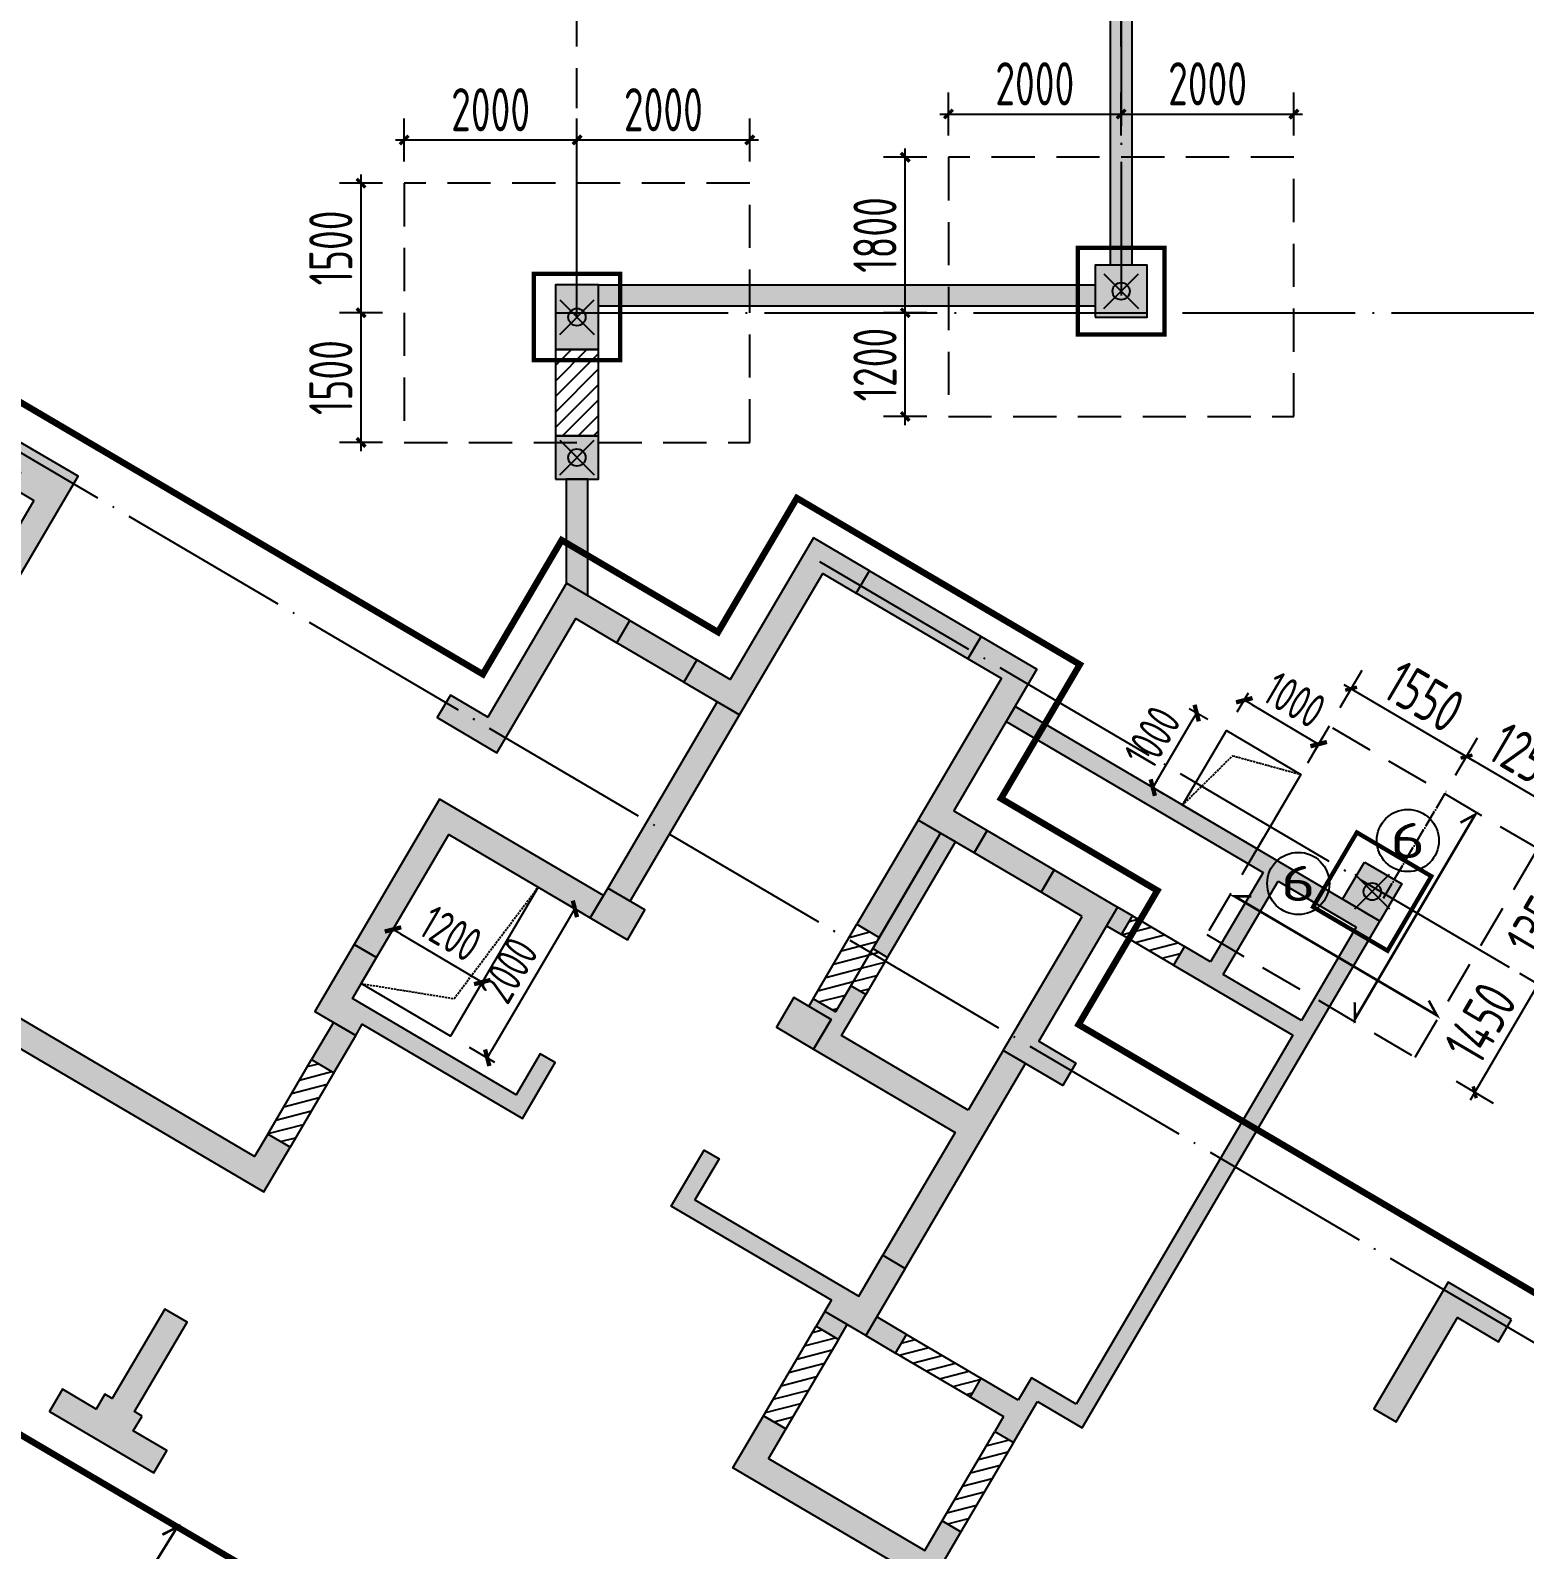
# Model space of a CAD drawing. Extents: x -57409 to 252654, y -8259 to 229119.
# Drawn here: x 169550 to 186848, y 144549 to 162131 of the extents above; entities that cross this region are included whole.
import ezdxf
from ezdxf.enums import TextEntityAlignment as Align

# ---------------------------------------------------------------- set-up
doc = ezdxf.new("R2010")
doc.units = 0
doc.header["$LTSCALE"] = 100
doc.header["$PDMODE"] = 35
doc.header["$PDSIZE"] = 200
for name, pattern in [('DASH', [0.35, 0.25, -0.1]), ('DASHED', [0.75, 0.5, -0.25]), ('DOTE', [2.42, 2, -0.2, 0.02, -0.2])]:
    doc.linetypes.add(name, pattern=pattern)
doc.layers.get('0').update_dxf_attribs({"linetype": 'CONTINUOUS'})
doc.layers.get('Defpoints').update_dxf_attribs({"linetype": 'CONTINUOUS'})
for name, color, linetype in [('B-TEXT', 3, 'CONTINUOUS'), ('codim', 7, 'CONTINUOUS'), ('COLU', 7, 'CONTINUOUS'), ('colu-主楼', 7, 'CONTINUOUS'), ('CT', 2, 'CONTINUOUS'), ('dim-wall', 7, 'CONTINUOUS'), ('dote', 253, 'DOTE'), ('h填实-主楼', 254, 'CONTINUOUS'), ('h填实-柱墙', 254, 'CONTINUOUS'), ('h斜线-墙', 7, 'CONTINUOUS'), ('JSK', 4, 'CONTINUOUS'), ('MK门框', 6, 'CONTINUOUS'), ('WALL', 3, 'CONTINUOUS'), ('wall-主楼', 2, 'CONTINUOUS'), ('Z-AXIS', 3, 'CONTINUOUS'), ('Z-CT', 2, 'CONTINUOUS'), ('Z-TEXT', 2, 'CONTINUOUS'), ('z柱下板带', 140, 'CONTINUOUS'), ('板底钢筋', 24, 'CONTINUOUS')]:
    doc.layers.add(name, color=color, linetype=linetype)
doc.layers.add('重心计算', color=7, linetype='CONTINUOUS', plot=False)
doc.styles.add('_TCH_AXIS', font='tssdeng.shx', dxfattribs={"width": 0.7, "bigfont": 'tssdchn.shx'})
doc.styles.add('COMPLEX', font='tssdeng.shx', dxfattribs={"width": 0.7, "bigfont": 'tssdchn.shx'})
doc.styles.add('Jgcad-DIM', font='tssdeng.shx', dxfattribs={"width": 0.7, "bigfont": 'tssdchn.shx'})
doc.styles.add('TSSD_Dimension', font='tssdeng.shx', dxfattribs={"width": 0.7})
doc.dimstyles.new('TSSD_100_100$0', dxfattribs={"dimtxt": 300, "dimasz": 100, "dimexe": 100, "dimexo": 250, "dimgap": 100, "dimtad": 1, "dimdec": 0, "dimzin": 0, "dimdsep": 46, "dimtxsty": 'TSSD_Dimension', "dimblk": '_tsdbk', "dimblk1": '_tsdbk', "dimblk2": '_tsdbk', "dimsah": 1, "dimcen": 0, "dimdle": 100, "dimclrt": 7, "dimadec": 0, "dimazin": 0, "dimtfac": 1, "dimtdec": 0, "dimtix": 1, "dimtmove": 2, "dimatfit": 3, "dimldrblk": '_tsdbk', "dimfxl": 1, "dimtolj": 1, "dimtzin": 0, "dimarcsym": 0})
pattern_1 = [(14.54537, (9856.54, 8286.87), (-31.89562, 122.92953), [])]

# ---------------------------------------------------------------- blocks, each defined once
blk = doc.blocks.new('_tsdbk')
blk.add_line((-1, 0), (0, 0))
at = {"const_width": 0.5}
blk.add_lwpolyline([(-0.7, -0.7), (0.7, 0.7)], dxfattribs=at)
blk = doc.blocks.new('*D342')
at = {"layer": 'Defpoints', "color": 0}
for p in [(182178, 162374), (175878, 161694), (182178, 161694)]:
    blk.add_point(p, dxfattribs=at)
at = {"layer": 'Z-AXIS', "color": 0, "lineweight": -2}
for p, q in [((175878, 161944), (175878, 162474)), ((182178, 161944), (182178, 162474)), ((175978, 162374), (182078, 162374))]:
    blk.add_line(p, q, dxfattribs=at)
at = {"layer": 'Z-AXIS', "color": 0, "lineweight": -2, "xscale": 100, "yscale": 100, "zscale": 100, "rotation": 180}
blk.add_blockref('_tsdbk', (175878, 162374), dxfattribs=at)
at = {"layer": 'Z-AXIS', "color": 0, "lineweight": -2, "xscale": 100, "yscale": 100, "zscale": 100}
blk.add_blockref('_tsdbk', (182178, 162374), dxfattribs=at)
at = {"layer": 'Z-AXIS', "color": 7, "insert": (179028, 162724), "char_height": 500, "attachment_point": 5, "style": 'TSSD_Dimension'}
blk.add_mtext('\\A1;6300', dxfattribs=at)
blk = doc.blocks.new('_AXISO')
blk.add_circle((0, 0), 0.5)
at = {"layer": 'B-TEXT', "style": 'COMPLEX', "width": 1.450893}
blk.add_attdef('A', text='', height=0.56, dxfattribs=at).set_placement((0.249375, -0.28), (0.749375, -0.28), align=Align.FIT)
blk = doc.blocks.new('_ArchTick')
at = {"color": 0, "linetype": 'ByBlock', "const_width": 0.4}
blk.add_lwpolyline([(-0.5, -0.5), (0.5, 0.5)], dxfattribs=at)
blk = doc.blocks.new('*D2631')
at = {"layer": 'codim', "color": 7, "lineweight": -2}
for p, q in [((186790, 151219), (187221, 150965)), ((186055, 149969), (186486, 149716))]:
    blk.add_line(p, q, dxfattribs=at)
at = {"layer": 'codim', "color": 0, "lineweight": -2}
blk.add_line((186220, 149756), (187057, 151178), dxfattribs=at)
at = {"layer": 'Defpoints', "color": 0}
for p in [(186575, 151346), (187006, 151092), (185840, 150096)]:
    blk.add_point(p, dxfattribs=at)
at = {"layer": 'codim', "color": 0, "lineweight": -2, "xscale": 100, "yscale": 100, "zscale": 100}
for p, rotation in [((187006, 151092), 59.54537172845932), ((186271, 149842), 239.5453717284593)]:
    blk.add_blockref('_ArchTick', p, dxfattribs=dict(at, rotation=rotation))
at = {"layer": 'codim', "color": 1, "insert": (186337, 150645), "char_height": 500, "attachment_point": 5, "rotation": 59.5454, "style": 'Jgcad-DIM'}
blk.add_mtext('\\A1;1450', dxfattribs=at)
blk = doc.blocks.new('*D2632')
at = {"layer": 'codim', "color": 0, "lineweight": -2}
blk.add_line((186955, 151006), (187741, 152342), dxfattribs=at)
at = {"layer": 'codim', "color": 7, "lineweight": -2}
for p, q in [((187475, 152383), (187906, 152129)), ((186790, 151219), (187221, 150965))]:
    blk.add_line(p, q, dxfattribs=at)
at = {"layer": 'Defpoints', "color": 0}
for p in [(187259, 152509), (187690, 152256), (186575, 151346)]:
    blk.add_point(p, dxfattribs=at)
at = {"layer": 'codim', "color": 0, "lineweight": -2, "xscale": 100, "yscale": 100, "zscale": 100}
for p, rotation in [((187690, 152256), 59.54537172845932), ((187006, 151092), 239.5453717284593)]:
    blk.add_blockref('_ArchTick', p, dxfattribs=dict(at, rotation=rotation))
at = {"layer": 'codim', "color": 1, "insert": (187046, 151851), "char_height": 500, "attachment_point": 5, "rotation": 59.5454, "style": 'Jgcad-DIM'}
blk.add_mtext('\\A1;1350', dxfattribs=at)
blk = doc.blocks.new('*D2633')
at = {"layer": 'codim', "color": 7, "lineweight": -2}
for p, q in [((184714, 154296), (184967, 154727)), ((186050, 153510), (186303, 153942))]:
    blk.add_line(p, q, dxfattribs=at)
at = {"layer": 'codim', "color": 0, "lineweight": -2}
blk.add_line((184754, 154562), (186263, 153675), dxfattribs=at)
at = {"layer": 'Defpoints', "color": 0}
for p in [(184587, 154081), (186176, 153726), (185923, 153295)]:
    blk.add_point(p, dxfattribs=at)
at = {"layer": 'codim', "color": 0, "lineweight": -2, "xscale": 100, "yscale": 100, "zscale": 100}
for p, rotation in [((184840, 154512), 149.5453717339356), ((186176, 153726), 329.5453717339356)]:
    blk.add_blockref('_ArchTick', p, dxfattribs=dict(at, rotation=rotation))
at = {"layer": 'codim', "color": 1, "insert": (185686, 154421), "char_height": 500, "attachment_point": 5, "rotation": 329.5454, "style": 'Jgcad-DIM'}
blk.add_mtext('\\A1;1550', dxfattribs=at)
blk = doc.blocks.new('*D2634')
at = {"layer": 'codim', "color": 7, "lineweight": -2}
for p, q in [((186050, 153510), (186303, 153942)), ((187127, 152877), (187381, 153308))]:
    blk.add_line(p, q, dxfattribs=at)
at = {"layer": 'codim', "color": 0, "lineweight": -2}
blk.add_line((186090, 153777), (187340, 153042), dxfattribs=at)
at = {"layer": 'Defpoints', "color": 0}
for p in [(185923, 153295), (187254, 153092), (187001, 152661)]:
    blk.add_point(p, dxfattribs=at)
at = {"layer": 'codim', "color": 0, "lineweight": -2, "xscale": 100, "yscale": 100, "zscale": 100}
for p, rotation in [((186176, 153726), 149.5453717339356), ((187254, 153092), 329.5453717339356)]:
    blk.add_blockref('_ArchTick', p, dxfattribs=dict(at, rotation=rotation))
at = {"layer": 'codim', "color": 1, "insert": (186893, 153711), "char_height": 500, "attachment_point": 5, "rotation": 329.5454, "style": 'Jgcad-DIM'}
blk.add_mtext('\\A1;1250', dxfattribs=at)
blk = doc.blocks.new('*D2224')
at = {"layer": 'codim', "color": 0, "lineweight": -2}
blk.add_line((179678, 157563), (179678, 158963), dxfattribs=at)
at = {"layer": 'codim', "color": 7, "lineweight": -2}
for p, q in [((179928, 158863), (179428, 158863)), ((179928, 157663), (179428, 157663))]:
    blk.add_line(p, q, dxfattribs=at)
at = {"layer": 'Defpoints', "color": 0}
for p in [(179678, 158863), (180178, 158863), (180178, 157663)]:
    blk.add_point(p, dxfattribs=at)
at = {"layer": 'codim', "color": 0, "lineweight": -2, "xscale": 100, "yscale": 100, "zscale": 100}
for p, rotation in [((179678, 158863), 90), ((179678, 157663), 270)]:
    blk.add_blockref('_ArchTick', p, dxfattribs=dict(at, rotation=rotation))
at = {"layer": 'codim', "color": 1, "insert": (179328, 158263), "char_height": 500, "attachment_point": 5, "rotation": 90, "style": 'Jgcad-DIM'}
blk.add_mtext('\\A1;1200', dxfattribs=at)
blk = doc.blocks.new('*D2225')
at = {"layer": 'codim', "color": 0, "lineweight": -2}
blk.add_line((179678, 158763), (179678, 160763), dxfattribs=at)
at = {"layer": 'codim', "color": 7, "lineweight": -2}
for p, q in [((179928, 160663), (179428, 160663)), ((179928, 158863), (179428, 158863))]:
    blk.add_line(p, q, dxfattribs=at)
at = {"layer": 'Defpoints', "color": 0}
for p in [(179678, 160663), (180178, 160663), (180178, 158863)]:
    blk.add_point(p, dxfattribs=at)
at = {"layer": 'codim', "color": 0, "lineweight": -2, "xscale": 100, "yscale": 100, "zscale": 100}
for p, rotation in [((179678, 160663), 90), ((179678, 158863), 270)]:
    blk.add_blockref('_ArchTick', p, dxfattribs=dict(at, rotation=rotation))
at = {"layer": 'codim', "color": 1, "insert": (179328, 159763), "char_height": 500, "attachment_point": 5, "rotation": 90, "style": 'Jgcad-DIM'}
blk.add_mtext('\\A1;1800', dxfattribs=at)
blk = doc.blocks.new('*D2226')
at = {"layer": 'codim', "color": 7, "lineweight": -2}
for p, q in [((180178, 160913), (180178, 161413)), ((182178, 160913), (182178, 161413))]:
    blk.add_line(p, q, dxfattribs=at)
at = {"layer": 'codim', "color": 0, "lineweight": -2}
blk.add_line((180078, 161163), (182278, 161163), dxfattribs=at)
at = {"layer": 'Defpoints', "color": 0}
for p in [(182178, 161163), (180178, 160663), (182178, 160663)]:
    blk.add_point(p, dxfattribs=at)
at = {"layer": 'codim', "color": 0, "lineweight": -2, "xscale": 100, "yscale": 100, "zscale": 100, "rotation": 180}
blk.add_blockref('_ArchTick', (180178, 161163), dxfattribs=at)
at = {"layer": 'codim', "color": 0, "lineweight": -2, "xscale": 100, "yscale": 100, "zscale": 100}
blk.add_blockref('_ArchTick', (182178, 161163), dxfattribs=at)
at = {"layer": 'codim', "color": 1, "insert": (181178, 161513), "char_height": 500, "attachment_point": 5, "style": 'Jgcad-DIM'}
blk.add_mtext('\\A1;2000', dxfattribs=at)
blk = doc.blocks.new('*D2227')
at = {"layer": 'codim', "color": 7, "lineweight": -2}
for p, q in [((182178, 160913), (182178, 161413)), ((184178, 160913), (184178, 161413))]:
    blk.add_line(p, q, dxfattribs=at)
at = {"layer": 'codim', "color": 0, "lineweight": -2}
blk.add_line((182078, 161163), (184278, 161163), dxfattribs=at)
at = {"layer": 'Defpoints', "color": 0}
for p in [(184178, 161163), (182178, 160663), (184178, 160663)]:
    blk.add_point(p, dxfattribs=at)
at = {"layer": 'codim', "color": 0, "lineweight": -2, "xscale": 100, "yscale": 100, "zscale": 100, "rotation": 180}
blk.add_blockref('_ArchTick', (182178, 161163), dxfattribs=at)
at = {"layer": 'codim', "color": 0, "lineweight": -2, "xscale": 100, "yscale": 100, "zscale": 100}
blk.add_blockref('_ArchTick', (184178, 161163), dxfattribs=at)
at = {"layer": 'codim', "color": 1, "insert": (183178, 161513), "char_height": 500, "attachment_point": 5, "style": 'Jgcad-DIM'}
blk.add_mtext('\\A1;2000', dxfattribs=at)
blk = doc.blocks.new('*D2270')
at = {"layer": 'codim', "color": 0, "lineweight": -2}
blk.add_line((173378, 157263), (173378, 158963), dxfattribs=at)
at = {"layer": 'codim', "color": 7, "lineweight": -2}
for p, q in [((173628, 158863), (173128, 158863)), ((173628, 157363), (173128, 157363))]:
    blk.add_line(p, q, dxfattribs=at)
at = {"layer": 'Defpoints', "color": 0}
for p in [(173378, 158863), (173878, 158863), (173878, 157363)]:
    blk.add_point(p, dxfattribs=at)
at = {"layer": 'codim', "color": 0, "lineweight": -2, "xscale": 100, "yscale": 100, "zscale": 100}
for p, rotation in [((173378, 158863), 90), ((173378, 157363), 270)]:
    blk.add_blockref('_ArchTick', p, dxfattribs=dict(at, rotation=rotation))
at = {"layer": 'codim', "color": 1, "insert": (173028, 158113), "char_height": 500, "attachment_point": 5, "rotation": 90, "style": 'Jgcad-DIM'}
blk.add_mtext('\\A1;1500', dxfattribs=at)
blk = doc.blocks.new('*D2271')
at = {"layer": 'codim', "color": 7, "lineweight": -2}
for p, q in [((173628, 160363), (173128, 160363)), ((173628, 158863), (173128, 158863))]:
    blk.add_line(p, q, dxfattribs=at)
at = {"layer": 'codim', "color": 0, "lineweight": -2}
blk.add_line((173378, 158763), (173378, 160463), dxfattribs=at)
at = {"layer": 'Defpoints', "color": 0}
for p in [(173378, 160363), (173878, 160363), (173878, 158863)]:
    blk.add_point(p, dxfattribs=at)
at = {"layer": 'codim', "color": 0, "lineweight": -2, "xscale": 100, "yscale": 100, "zscale": 100}
for p, rotation in [((173378, 160363), 90), ((173378, 158863), 270)]:
    blk.add_blockref('_ArchTick', p, dxfattribs=dict(at, rotation=rotation))
at = {"layer": 'codim', "color": 1, "insert": (173028, 159613), "char_height": 500, "attachment_point": 5, "rotation": 90, "style": 'Jgcad-DIM'}
blk.add_mtext('\\A1;1500', dxfattribs=at)
blk = doc.blocks.new('*D2272')
at = {"layer": 'codim', "color": 7, "lineweight": -2}
for p, q in [((173878, 160613), (173878, 161113)), ((175878, 160613), (175878, 161113))]:
    blk.add_line(p, q, dxfattribs=at)
at = {"layer": 'codim', "color": 0, "lineweight": -2}
blk.add_line((173778, 160863), (175978, 160863), dxfattribs=at)
at = {"layer": 'Defpoints', "color": 0}
for p in [(175878, 160863), (173878, 160363), (175878, 160363)]:
    blk.add_point(p, dxfattribs=at)
at = {"layer": 'codim', "color": 0, "lineweight": -2, "xscale": 100, "yscale": 100, "zscale": 100, "rotation": 180}
blk.add_blockref('_ArchTick', (173878, 160863), dxfattribs=at)
at = {"layer": 'codim', "color": 0, "lineweight": -2, "xscale": 100, "yscale": 100, "zscale": 100}
blk.add_blockref('_ArchTick', (175878, 160863), dxfattribs=at)
at = {"layer": 'codim', "color": 1, "insert": (174878, 161213), "char_height": 500, "attachment_point": 5, "style": 'Jgcad-DIM'}
blk.add_mtext('\\A1;2000', dxfattribs=at)
blk = doc.blocks.new('*D2273')
at = {"layer": 'codim', "color": 7, "lineweight": -2}
for p, q in [((175878, 160613), (175878, 161113)), ((177878, 160613), (177878, 161113))]:
    blk.add_line(p, q, dxfattribs=at)
at = {"layer": 'codim', "color": 0, "lineweight": -2}
blk.add_line((175778, 160863), (177978, 160863), dxfattribs=at)
at = {"layer": 'Defpoints', "color": 0}
for p in [(177878, 160863), (175878, 160363), (177878, 160363)]:
    blk.add_point(p, dxfattribs=at)
at = {"layer": 'codim', "color": 0, "lineweight": -2, "xscale": 100, "yscale": 100, "zscale": 100, "rotation": 180}
blk.add_blockref('_ArchTick', (175878, 160863), dxfattribs=at)
at = {"layer": 'codim', "color": 0, "lineweight": -2, "xscale": 100, "yscale": 100, "zscale": 100}
blk.add_blockref('_ArchTick', (177878, 160863), dxfattribs=at)
at = {"layer": 'codim', "color": 1, "insert": (176878, 161213), "char_height": 500, "attachment_point": 5, "style": 'Jgcad-DIM'}
blk.add_mtext('\\A1;2000', dxfattribs=at)
blk = doc.blocks.new('*D2778')
at = {"layer": 'Defpoints', "color": 0}
for p in [(183052, 154230), (183395, 154027), (182888, 153165)]:
    blk.add_point(p, dxfattribs=at)
at = {"layer": 'dim-wall', "color": 0, "lineweight": -2}
for p, q in [((183180, 154154), (182966, 154280)), ((182595, 153454), (183001, 154143)), ((182673, 153292), (182458, 153419))]:
    blk.add_line(p, q, dxfattribs=at)
at = {"layer": 'dim-wall', "color": 0, "lineweight": -2, "xscale": 100, "yscale": 100, "zscale": 100}
for p, rotation in [((183052, 154230), 59.49999999999965), ((182544, 153368), 239.4999999999996)]:
    blk.add_blockref('_tsdbk', p, dxfattribs=dict(at, rotation=rotation))
at = {"layer": 'dim-wall', "color": 7, "insert": (182539, 153951), "char_height": 400, "attachment_point": 5, "rotation": 59.5, "style": 'TSSD_Dimension'}
blk.add_mtext('\\A1;1000', dxfattribs=at)
blk = doc.blocks.new('*D2779')
at = {"layer": 'Defpoints', "color": 0}
for p in [(183395, 154027), (184464, 153871), (184257, 153520)]:
    blk.add_point(p, dxfattribs=at)
at = {"layer": 'dim-wall', "color": 0, "lineweight": -2}
for p, q in [((183522, 154243), (183653, 154465)), ((183689, 154328), (184378, 153922)), ((184384, 153736), (184515, 153958))]:
    blk.add_line(p, q, dxfattribs=at)
at = {"layer": 'dim-wall', "color": 0, "lineweight": -2, "xscale": 100, "yscale": 100, "zscale": 100}
for p, rotation in [((183603, 154379), 149.5000000000005), ((184464, 153871), 329.5000000000005)]:
    blk.add_blockref('_tsdbk', p, dxfattribs=dict(at, rotation=rotation))
at = {"layer": 'dim-wall', "color": 7, "insert": (184186, 154384), "char_height": 400, "attachment_point": 5, "rotation": 329.5, "style": 'TSSD_Dimension'}
blk.add_mtext('\\A1;1000', dxfattribs=at)
blk = doc.blocks.new('*D2784')
at = {"layer": 'Defpoints', "color": 0}
for p in [(173893, 151973), (174877, 151278), (174782, 151117)]:
    blk.add_point(p, dxfattribs=at)
at = {"layer": 'dim-wall', "color": 0, "lineweight": -2}
for p, q in [((173766, 151757), (173697, 151640)), ((173834, 151676), (174696, 151168)), ((174750, 151063), (174731, 151031))]:
    blk.add_line(p, q, dxfattribs=at)
at = {"layer": 'dim-wall', "color": 0, "lineweight": -2, "xscale": 100, "yscale": 100, "zscale": 100}
for p, rotation in [((173748, 151726), 149.5000000000005), ((174782, 151117), 329.5000000000005)]:
    blk.add_blockref('_tsdbk', p, dxfattribs=dict(at, rotation=rotation))
at = {"layer": 'dim-wall', "color": 7, "insert": (174417, 151680), "char_height": 400, "attachment_point": 5, "rotation": 329.5, "style": 'TSSD_Dimension'}
blk.add_mtext('\\A1;1200', dxfattribs=at)
blk = doc.blocks.new('*D2785')
at = {"layer": 'Defpoints', "color": 0}
for p in [(175428, 152216), (174414, 150492), (174839, 150241)]:
    blk.add_point(p, dxfattribs=at)
at = {"layer": 'dim-wall', "color": 0, "lineweight": -2}
for p, q in [((175643, 152089), (175940, 151914)), ((175803, 151878), (174890, 150327)), ((174630, 150365), (174925, 150190))]:
    blk.add_line(p, q, dxfattribs=at)
at = {"layer": 'dim-wall', "color": 0, "lineweight": -2, "xscale": 100, "yscale": 100, "zscale": 100}
for p, rotation in [((175854, 151964), 59.50000000000002), ((174839, 150241), 239.5000000000001)]:
    blk.add_blockref('_tsdbk', p, dxfattribs=dict(at, rotation=rotation))
at = {"layer": 'dim-wall', "color": 7, "insert": (175088, 151255), "char_height": 400, "attachment_point": 5, "rotation": 59.5, "style": 'TSSD_Dimension'}
blk.add_mtext('\\A1;2000', dxfattribs=at)

msp = doc.modelspace()

# ---------------------------------------------------------------- hatches: boundary and pattern name
at = {"layer": 'h填实-主楼'}
for points in [[(169591.2, 156691.4), (168983, 155657), (169241.6, 155505), (170103.2, 156970.4), (169370.5, 157401.2), (169218.5, 157142.6), (169434, 157015.9), (169332.6, 156843.5)], [(178616.2, 156257.1), (177653.2, 154619.3), (177265.3, 154847.4), (177113.2, 154588.7), (177759.8, 154208.6), (178722.8, 155846.5), (179110.7, 155618.4), (179262.8, 155877)], [(176489.5, 155303.5), (175756.7, 155734.4), (174844.4, 154182.7), (174413.4, 154436.1), (174261.3, 154177.5), (174951, 153772), (175863.3, 155323.7), (176337.4, 155044.9)], [(181202.3, 154736.6), (180239.3, 153098.7), (180627.2, 152870.6), (180475.2, 152612), (179828.6, 152992.1), (180791.7, 154630), (180403.8, 154858.1), (180555.8, 155116.7)], [(181725.1, 151877.1), (181251, 152155.8), (181403, 152414.4), (182135.8, 151983.6), (181223.4, 150432), (181654.4, 150178.5), (181502.4, 149919.9), (180812.8, 150325.4)], [(176462.3, 151607.3), (176665, 151952.2), (176234, 152205.6), (176031.3, 151860.8)], [(173298.5, 151553.5), (172842.3, 150777.7), (173316.4, 150498.9), (173392.5, 150628.2), (175245.8, 149538.5), (175626, 150185), (175453.6, 150286.4), (175174.8, 149812.2), (173278.3, 150927.3), (173557.1, 151401.4)], [(178617.4, 150340.2), (178820.1, 150685), (178389.1, 150938.4), (178186.3, 150593.6)], [(179677.5, 147802.8), (179221.4, 147026.9), (178747.2, 147305.7), (178823.3, 147435), (176969.9, 148524.8), (177350, 149171.3), (177522.4, 149069.9), (177243.7, 148595.8), (179140.1, 147480.7), (179418.9, 147954.8)], [(186697.3, 147213.4), (185964.6, 147644.3), (185102.9, 146178.8), (185361.6, 146026.7), (186071.2, 147233.6), (186545.3, 146954.8)], [(170843, 146095), (170756.8, 146145.6), (171365, 147180.1), (171106.4, 147332.1), (170498.2, 146297.7), (170412, 146348.4), (170310.6, 146176), (169922.7, 146404.1), (169770.7, 146145.5), (170977.5, 145435.9), (171129.6, 145694.5), (170741.6, 145922.6)]]:
    msp.add_hatch(color=256, dxfattribs=at).paths.add_polyline_path(points)
at = {"layer": 'h填实-柱墙'}
for points in [[(182052.6, 159412.7), (182052.6, 164162.7), (182302.6, 164162.7), (182302.6, 159412.7)], [(181877.6, 158812.7), (182477.6, 158812.7), (182477.6, 159412.7), (181877.6, 159412.7)], [(175627.6, 158437.7), (176127.6, 158437.7), (176127.6, 159187.7), (175627.6, 159187.7)], [(176127.6, 159187.7), (181877.6, 159187.7), (181877.6, 158937.7), (176127.6, 158937.7)], [(175627.6, 156937.7), (176127.6, 156937.7), (176127.6, 157437.7), (175627.6, 157437.7)], [(175752.6, 155727.4), (175756.7, 155734.4), (176002.6, 155589.8), (176002.6, 156937.7), (175752.6, 156937.7)], [(179262.8, 155877), (180555.8, 155116.7), (180403.8, 154858.1), (179110.7, 155618.4)], [(176489.5, 155303.5), (177265.3, 154847.4), (177113.2, 154588.7), (176337.4, 155044.9)], [(176234, 152205.6), (176492.6, 152053.5), (177759.8, 154208.6), (177501.2, 154360.7)], [(176183.3, 152119.4), (174286.9, 153234.5), (173298.5, 151553.5), (173557.1, 151401.4), (174393.4, 152823.8), (176031.3, 151860.8)], [(179377.6, 151633.2), (180087.2, 152840.1), (179828.6, 152992.1), (179119, 151785.3)], [(180087.2, 152840.1), (179301.6, 151503.9), (179474, 151402.6), (180259.7, 152738.7)], [(180627.2, 152870.6), (181403, 152414.4), (181251, 152155.8), (180475.2, 152612)], [(184995.3, 152506.4), (185426.3, 152253), (185172.9, 151821.9), (184741.8, 152075.4)], [(182181.5, 151666.7), (182308.2, 151882.2), (182135.8, 151983.6), (182009.1, 151768.1)], [(168299.3, 151534.8), (168071.2, 151146.9), (172252, 148688.6), (172556.2, 149205.9), (172297.5, 149357.9), (172145.5, 149099.3), (168481.9, 151253.4), (168557.9, 151382.7)], [(180407.3, 149635.8), (178941.8, 150497.4), (179220.6, 150971.6), (179048.2, 151072.9), (178870.8, 150771.2), (178612.2, 150923.3), (178561.5, 150837.1), (178820.1, 150685), (178617.4, 150340.2), (180255.2, 149377.2), (179418.9, 147954.8), (179677.5, 147802.8), (181071.4, 150173.4), (180812.8, 150325.4)], [(172804.4, 150219.9), (173063, 150067.9), (173316.4, 150498.9), (173057.8, 150651)], [(178747.2, 147305.7), (178645.9, 147133.3), (178904.5, 146981.2), (179005.8, 147153.7)], [(179566.2, 146824.2), (179692.9, 147039.7), (179348.1, 147242.4), (179221.4, 147026.9)], [(178037.6, 146098.9), (178296.2, 145946.8), (178093.5, 145602), (179903.8, 144537.6), (180106.5, 144882.4), (180322, 144755.7), (180119.3, 144410.9), (181757.1, 143447.9), (181833.2, 143577.2), (182091.8, 143425.1), (180267.1, 140321.8), (180008.5, 140473.9), (181605.1, 143189.3), (177682.8, 145495.4)]]:
    msp.add_hatch(color=256, dxfattribs=at).paths.add_polyline_path(points)
h = msp.add_hatch(color=256, dxfattribs=at)
h.paths.add_polyline_path([(180948.9, 154305.5), (180847.5, 154133.1), (183821.5, 152384.5), (183213.3, 151350), (182911.6, 151527.4), (182784.9, 151311.9), (184164.1, 150501), (181655.2, 146233.9), (181138, 146538), (180985.9, 146279.4), (180554.9, 146532.8), (180428.2, 146317.3), (180816.1, 146089.3), (180714.7, 145916.9), (180930.2, 145790.1), (181209, 146264.3), (181726.2, 145960.1), (185172.8, 151821.9)])
h.paths.add_polyline_path([(183993.9, 152283.1), (184899.1, 151750.9), (184265.5, 150673.4), (183360.4, 151205.6)], flags=16)
at = {"layer": 'h斜线-墙'}
h = msp.add_hatch(dxfattribs=at)
h.set_pattern_fill('ANSI31', color=256, scale=40, style=0)
h.set_pattern_definition([(45, (9856.54, 8286.87), (-89.80256, 89.80256), [])])
h.paths.add_polyline_path([(175627.6, 157437.7), (176127.6, 157437.7), (176127.6, 158437.7), (175627.6, 158437.7)])
h = msp.add_hatch(dxfattribs=at)
h.set_pattern_fill('ANSI31', color=256, scale=40, angle=-30.45463, style=0)
h.set_pattern_definition(pattern_1)
h.paths.add_polyline_path([(179119, 151785.3), (179377.6, 151633.2), (178870.8, 150771.2), (178612.2, 150923.3)])
h = msp.add_hatch(dxfattribs=at)
h.set_pattern_fill('ANSI31', color=256, scale=40, angle=-30.45463, style=0)
h.set_pattern_definition(pattern_1)
h.paths.add_polyline_path([(182308.2, 151882.2), (182911.6, 151527.4), (182784.9, 151311.9), (182181.5, 151666.7)])
h = msp.add_hatch(dxfattribs=at)
h.set_pattern_fill('ANSI31', color=256, scale=40, angle=-30.45463, style=0)
h.set_pattern_definition(pattern_1)
h.paths.add_polyline_path([(179301.6, 151503.9), (179474, 151402.6), (179220.6, 150971.6), (179048.2, 151072.9)])
h = msp.add_hatch(dxfattribs=at)
h.set_pattern_fill('ANSI31', color=256, scale=40, angle=-30.45463, style=0)
h.set_pattern_definition(pattern_1)
h.paths.add_polyline_path([(172804.4, 150219.9), (173063, 150067.9), (172556.2, 149205.9), (172297.5, 149357.9)])
h = msp.add_hatch(dxfattribs=at)
h.set_pattern_fill('ANSI31', color=256, scale=40, angle=-30.45463, style=0)
h.set_pattern_definition(pattern_1)
h.paths.add_polyline_path([(178645.9, 147133.3), (178904.5, 146981.2), (178296.2, 145946.8), (178037.6, 146098.9)])
h = msp.add_hatch(dxfattribs=at)
h.set_pattern_fill('ANSI31', color=256, scale=40, angle=-30.45463, style=0)
h.set_pattern_definition(pattern_1)
h.paths.add_polyline_path([(179692.9, 147039.7), (180554.9, 146532.8), (180428.2, 146317.3), (179566.2, 146824.2)])
h = msp.add_hatch(dxfattribs=at)
h.set_pattern_fill('ANSI31', color=256, scale=40, angle=-30.45463, style=0)
h.set_pattern_definition(pattern_1)
h.paths.add_polyline_path([(180714.7, 145916.9), (180930.2, 145790.1), (180322, 144755.7), (180106.5, 144882.4)])

# ---------------------------------------------------------------- linework, layer by layer
at = {"layer": 'COLU'}
for points in [[(181877.6, 158812.7), (182477.6, 158812.7), (182477.6, 159412.7), (181877.6, 159412.7)], [(175627.6, 158437.7), (176127.6, 158437.7), (176127.6, 159187.7), (175627.6, 159187.7)], [(175627.6, 156937.7), (176127.6, 156937.7), (176127.6, 157437.7), (175627.6, 157437.7)], [(184995.3, 152506.4), (185426.3, 152253), (185172.9, 151821.9), (184741.8, 152075.4)]]:
    msp.add_lwpolyline(points, close=True, dxfattribs=at)
at = {"layer": 'colu-主楼'}
for points in [[(176462.3, 151607.3), (176665, 151952.2), (176234, 152205.6), (176031.3, 151860.8)], [(178617.4, 150340.2), (178820.1, 150685), (178389.1, 150938.4), (178186.3, 150593.6)]]:
    msp.add_lwpolyline(points, close=True, dxfattribs=at)
at = {"layer": 'CT', "const_width": 75}
for points in [[(145479.5, 171912.7), (153582.6, 167148.2), (154494.9, 168699.9), (156305.2, 167635.5), (157217.5, 169187.1), (160493.2, 167261.1), (159580.9, 165709.4), (161391.2, 164645), (160478.8, 163093.4), (174788.5, 154679.6), (175700.9, 156231.2), (177511.1, 155166.8), (178423.5, 156718.5), (181699.2, 154792.4), (180786.9, 153240.8), (182597.1, 152176.4), (181684.8, 150624.7), (189270.7, 146164.4), (183137.7, 135733.8)], [(179308.9, 140073.2), (166723.2, 147473.3), (165810.9, 145921.6), (157190.6, 150990.2), (158102.9, 152541.8), (145517.3, 159941.9)]]:
    msp.add_lwpolyline(points, dxfattribs=at)
at = {"layer": 'CT', "const_width": 50}
for points in [[(181677.6, 158612.7), (182677.6, 158612.7), (182677.6, 159612.7), (181677.6, 159612.7)], [(175377.6, 158312.7), (176377.6, 158312.7), (176377.6, 159312.7), (175377.6, 159312.7)], [(184399.6, 151986.6), (185261.6, 151479.7), (185768.5, 152341.8), (184906.5, 152848.6)]]:
    msp.add_lwpolyline(points, close=True, dxfattribs=at)
at = {"layer": 'dote', "ltscale": 10}
for p, q in [((182177.6, 218687.9), (182177.6, 159062.7)), ((145657.1, 171228.2), (197960.8, 140474.7)), ((175877.6, 158812.7), (175877.6, 161694.2)), ((175627.7, 158862.7), (219938.2, 158862.7)), ((178687.3, 155983.3), (195463.6, 146119.2))]:
    msp.add_line(p, q, dxfattribs=at)
at = {"layer": 'dote'}
msp.add_line((185213.4, 152088.1), (185939.4, 153323), dxfattribs=at)
at = {"layer": 'JSK'}
for points in [[(183750.5, 152658.2), (182888.5, 153165.1), (183395.3, 154027.1), (184257.4, 153520.3)], [(173379.7, 151099.7), (174393.4, 152823.8), (175427.9, 152215.6), (174414.1, 150491.5)]]:
    msp.add_lwpolyline(points, close=True, dxfattribs=at)
at = {"layer": 'JSK', "linetype": 'DASH'}
for points in [[(182888.5, 153165.1), (183468.7, 153736.9), (184257.4, 153520.3)], [(173379.7, 151099.7), (174455.6, 150925.9), (175427.9, 152215.6)]]:
    msp.add_lwpolyline(points, dxfattribs=at)
at = {"layer": 'MK门框'}
for points in [[(175627.6, 157437.7), (176127.6, 157437.7), (176127.6, 158437.7), (175627.6, 158437.7)], [(179119, 151785.3), (179377.6, 151633.2), (178870.8, 150771.2), (178612.2, 150923.3)], [(182308.2, 151882.2), (182911.6, 151527.4), (182784.9, 151311.9), (182181.5, 151666.7)], [(179301.6, 151503.9), (179474, 151402.6), (179220.6, 150971.6), (179048.2, 151072.9)], [(172804.4, 150219.9), (173063, 150067.9), (172556.2, 149205.9), (172297.5, 149357.9)], [(178645.9, 147133.3), (178904.5, 146981.2), (178296.2, 145946.8), (178037.6, 146098.9)], [(179692.9, 147039.7), (180554.9, 146532.8), (180428.2, 146317.3), (179566.2, 146824.2)], [(180714.7, 145916.9), (180930.2, 145790.1), (180322, 144755.7), (180106.5, 144882.4)]]:
    msp.add_lwpolyline(points, close=True, dxfattribs=at)
at = {"layer": 'WALL'}
for p, q in [((180948.9, 154305.5), (180847.5, 154133.1)), ((185172.8, 151821.9), (180948.9, 154305.5)), ((180847.5, 154133.1), (183821.5, 152384.5)), ((183821.5, 152384.5), (183213.3, 151350)), ((183360.4, 151205.6), (183993.9, 152283.1)), ((183993.9, 152283.1), (184899.1, 151750.9)), ((185172.9, 151821.9), (185000.4, 151923.3)), ((181726.2, 145960.1), (185172.8, 151821.9)), ((184899.1, 151750.9), (184265.5, 150673.4)), ((182911.6, 151527.4), (182784.9, 151311.9)), ((183213.3, 151350), (182911.6, 151527.4)), ((182784.9, 151311.9), (184164.1, 150501)), ((184265.5, 150673.4), (183360.4, 151205.6)), ((184164.1, 150501), (181655.2, 146233.9)), ((172252, 148688.6), (172170.8, 148736.4)), ((180554.9, 146532.8), (180428.2, 146317.3)), ((180985.9, 146279.4), (180554.9, 146532.8)), ((181138, 146538), (180985.9, 146279.4)), ((181655.2, 146233.9), (181138, 146538)), ((180428.2, 146317.3), (180816.1, 146089.3)), ((180930.2, 145790.1), (181209, 146264.3)), ((181209, 146264.3), (181726.2, 145960.1)), ((180816.1, 146089.3), (180714.7, 145916.9)), ((180714.7, 145916.9), (180930.2, 145790.1))]:
    msp.add_line(p, q, dxfattribs=at)
for points in [[(182052.6, 159412.7), (182052.6, 164162.7), (182302.6, 164162.7), (182302.6, 159412.7)], [(176127.6, 159187.7), (181877.6, 159187.7), (181877.6, 158937.7), (176127.6, 158937.7)], [(179262.8, 155877), (180555.8, 155116.7), (180403.8, 154858.1), (179110.7, 155618.4)], [(176489.5, 155303.5), (177265.3, 154847.4), (177113.2, 154588.7), (176337.4, 155044.9)], [(176234, 152205.6), (176492.6, 152053.5), (177759.8, 154208.6), (177501.2, 154360.7)], [(176183.3, 152119.4), (174286.9, 153234.5), (173298.5, 151553.5), (173557.1, 151401.4), (174393.4, 152823.8), (176031.3, 151860.8)], [(179377.6, 151633.2), (180087.2, 152840.1), (179828.6, 152992.1), (179119, 151785.3)], [(180627.2, 152870.6), (181403, 152414.4), (181251, 152155.8), (180475.2, 152612)], [(182181.5, 151666.7), (182308.2, 151882.2), (182135.8, 151983.6), (182009.1, 151768.1)], [(168299.3, 151534.8), (168071.2, 151146.9), (172252, 148688.6), (172556.2, 149205.9), (172297.5, 149357.9), (172145.5, 149099.3), (168481.9, 151253.4), (168557.9, 151382.7)], [(180407.3, 149635.8), (178941.8, 150497.4), (179220.6, 150971.6), (179048.2, 151072.9), (178870.8, 150771.2), (178612.2, 150923.3), (178561.5, 150837.1), (178820.1, 150685), (178617.4, 150340.2), (180255.2, 149377.2), (179418.9, 147954.8), (179677.5, 147802.8), (181071.4, 150173.4), (180812.8, 150325.4)], [(172804.4, 150219.9), (173063, 150067.9), (173316.4, 150498.9), (173057.8, 150651)]]:
    msp.add_lwpolyline(points, close=True, dxfattribs=at)
for points in [[(175752.6, 155727.4), (175756.7, 155734.4), (176002.6, 155589.8), (176002.6, 156937.7), (175752.6, 156937.7), (175752.6, 155727.4)], [(180087.2, 152840.1), (179301.6, 151503.9), (179474, 151402.6), (180259.7, 152738.7), (180087.2, 152840.1)], [(178747.2, 147305.7), (178645.9, 147133.3), (178904.5, 146981.2), (179005.8, 147153.7), (178747.2, 147305.7)], [(179566.2, 146824.2), (179692.9, 147039.7), (179348.1, 147242.4), (179221.4, 147026.9), (179566.2, 146824.2)], [(178037.6, 146098.9), (178296.2, 145946.8), (178093.5, 145602), (179903.8, 144537.6), (180106.5, 144882.4), (180322, 144755.7), (180119.3, 144410.9), (181757.1, 143447.9), (181833.2, 143577.2), (182091.8, 143425.1), (180267.1, 140321.8), (180008.5, 140473.9), (181605.1, 143189.3), (177682.8, 145495.4), (178037.6, 146098.9)]]:
    msp.add_lwpolyline(points, dxfattribs=at)
at = {"layer": 'wall-主楼'}
for points in [[(169591.2, 156691.4), (168983, 155657), (169241.6, 155505), (170103.2, 156970.4), (169370.5, 157401.2), (169218.5, 157142.6), (169434, 157015.9), (169332.6, 156843.5)], [(178616.2, 156257.1), (177653.2, 154619.3), (177265.3, 154847.4), (177113.2, 154588.7), (177759.8, 154208.6), (178722.8, 155846.5), (179110.7, 155618.4), (179262.8, 155877)], [(176489.5, 155303.5), (175756.7, 155734.4), (174844.4, 154182.7), (174413.4, 154436.1), (174261.3, 154177.5), (174951, 153772), (175863.3, 155323.7), (176337.4, 155044.9)], [(181202.3, 154736.6), (180239.3, 153098.7), (180627.2, 152870.6), (180475.2, 152612), (179828.6, 152992.1), (180791.7, 154630), (180403.8, 154858.1), (180555.8, 155116.7)], [(181725.1, 151877.1), (181251, 152155.8), (181403, 152414.4), (182135.8, 151983.6), (181223.4, 150432), (181654.4, 150178.5), (181502.4, 149919.9), (180812.8, 150325.4)], [(173298.5, 151553.5), (172842.3, 150777.7), (173316.4, 150498.9), (173392.5, 150628.2), (175245.8, 149538.5), (175626, 150185), (175453.6, 150286.4), (175174.8, 149812.2), (173278.3, 150927.3), (173557.1, 151401.4)], [(179677.5, 147802.8), (179221.4, 147026.9), (178747.2, 147305.7), (178823.3, 147435), (176969.9, 148524.8), (177350, 149171.3), (177522.4, 149069.9), (177243.7, 148595.8), (179140.1, 147480.7), (179418.9, 147954.8)], [(186697.3, 147213.4), (185964.6, 147644.3), (185102.9, 146178.8), (185361.6, 146026.7), (186071.2, 147233.6), (186545.3, 146954.8)], [(170843, 146095), (170756.8, 146145.6), (171365, 147180.1), (171106.4, 147332.1), (170498.2, 146297.7), (170412, 146348.4), (170310.6, 146176), (169922.7, 146404.1), (169770.7, 146145.5), (170977.5, 145435.9), (171129.6, 145694.5), (170741.6, 145922.6)]]:
    msp.add_lwpolyline(points, close=True, dxfattribs=at)
at = {"layer": 'Z-CT', "color": 1, "const_width": 50}
for points in [[(145479.5, 171912.7), (153582.6, 167148.2), (154494.9, 168699.9), (156305.2, 167635.5), (157217.5, 169187.1), (160493.2, 167261.1), (159580.9, 165709.4), (161391.2, 164645), (160478.8, 163093.4), (174788.5, 154679.6), (175700.9, 156231.2), (177511.1, 155166.8), (178423.5, 156718.5), (181699.2, 154792.4), (180786.9, 153240.8), (182597.1, 152176.4), (181684.8, 150624.7), (189270.7, 146164.4), (183137.7, 135733.8)], [(179308.9, 140073.2), (166723.2, 147473.3), (165810.9, 145921.6), (157190.6, 150990.2), (158102.9, 152541.8), (145517.3, 159941.9)]]:
    msp.add_lwpolyline(points, dxfattribs=at)
at = {"layer": 'z柱下板带', "linetype": 'DASHED', "ltscale": 10}
for points in [[(180177.6, 157662.7), (184177.6, 157662.7), (184177.6, 160662.7), (180177.6, 160662.7)], [(173877.6, 157362.7), (177877.6, 157362.7), (177877.6, 160362.7), (173877.6, 160362.7)]]:
    msp.add_lwpolyline(points, close=True, dxfattribs=at)
at = {"layer": 'z柱下板带', "color": 30, "linetype": 'DASHED', "ltscale": 10}
msp.add_lwpolyline([(187000.5, 152661.4), (184586.8, 154080.6), (183167.6, 151666.9), (185581.3, 150247.7)], close=True, dxfattribs=at)
at = {"layer": '板底钢筋', "const_width": 30}
for points in [[(184882.3, 150881.9), (184884, 150687.5), (186276.3, 153055.3), (186105.6, 152962.3)], [(183685.6, 152110.4), (183491.3, 152108.6), (185832, 150732.4), (185739, 150903)], [(170110.2, 143160.2), (170107.3, 142965.9), (171251.4, 144810.8), (171078.6, 144721.8)]]:
    msp.add_lwpolyline(points, dxfattribs=at)
at = {"layer": '重心计算', "color": 5}
for p in [(182177.6, 159112.7), (182177.6, 159112.7), (175877.6, 158812.7), (175877.6, 158812.7), (175877.6, 157187.7), (175877.6, 157187.7), (185084.1, 152164.2), (185084.1, 152164.2)]:
    msp.add_point(p, dxfattribs=at)

# ---------------------------------------------------------------- block references
at = {"layer": 'Z-TEXT'}
ref = msp.add_blockref('_AXISO', (185496.1, 152754.9), dxfattribs=dict(at, xscale=720.0000000000074, yscale=720, zscale=720, rotation=359.9996457873608))
ref.add_attrib('A', '6', dxfattribs={"layer": 'Z-AXIS', "color": 7, "height": 407.3, "rotation": 359.99965, "style": '_TCH_AXIS', "width": 2}).set_placement((185292.4, 152551.3), (185699.7, 152551.3), align=Align.FIT)
ref = msp.add_blockref('_AXISO', (184228.2, 152258.4), dxfattribs=dict(at, xscale=720.0000000000074, yscale=720, zscale=720, rotation=359.9996457873608))
ref.add_attrib('A', '6', dxfattribs={"layer": 'Z-AXIS', "color": 7, "height": 407.3, "rotation": 359.99965, "style": '_TCH_AXIS', "width": 2}).set_placement((184024.6, 152054.8), (184431.9, 152054.8), align=Align.FIT)

# ---------------------------------------------------------------- dimensions: what is measured, and where the dimension line sits
at = {"layer": 'codim'}
for base, p1, p2, picture, middle in [((182177.6, 161162.7), (180177.6, 160662.7), (182177.6, 160662.7), '*D2226', (181177.6, 161512.7)), ((184177.6, 161162.7), (182177.6, 160662.7), (184177.6, 160662.7), '*D2227', (183177.6, 161512.7)), ((175877.6, 160862.7), (173877.6, 160362.7), (175877.6, 160362.7), '*D2272', (174877.6, 161212.7)), ((177877.6, 160862.7), (175877.6, 160362.7), (177877.6, 160362.7), '*D2273', (176877.6, 161212.7))]:
    dim = msp.add_linear_dim(base=base, p1=p1, p2=p2, dimstyle='TSSD_100_100$0', override={"dimtxt": 500, "dimexe": 250, "dimtxsty": 'Jgcad-DIM', "dimblk": 'ArchTick', "dimblk1": 'ArchTick', "dimblk2": 'ArchTick', "dimclre": 7, "dimclrt": 1, "dimadec": 3}, dxfattribs=at)
    dim.commit()
    dim.dimension.update_dxf_attribs({"geometry": picture, "text_midpoint": middle})
for base, p1, p2, angle, picture, middle in [((179677.6, 160662.7), (180177.6, 158862.7), (180177.6, 160662.7), 90, '*D2225', (179327.6, 159762.7)), ((173377.6, 160362.7), (173877.6, 158862.7), (173877.6, 160362.7), 90, '*D2271', (173027.6, 159612.7)), ((173377.6, 158862.7), (173877.6, 157362.7), (173877.6, 158862.7), 90, '*D2270', (173027.6, 158112.7)), ((179677.6, 158862.7), (180177.6, 157662.7), (180177.6, 158862.7), 90, '*D2224', (179327.6, 158262.7)), ((186176.4, 153726), (184586.8, 154080.6), (185923, 153295), 329.54537, '*D2633', (185685.7, 154420.5)), ((187253.9, 153092.4), (185923, 153295), (187000.5, 152661.4), 329.54537, '*D2634', (186892.6, 153710.9)), ((187690.1, 152255.9), (186574.9, 151345.6), (187259.1, 152509.4), 59.54537, '*D2632', (187046.3, 151851.5)), ((187005.9, 151092.2), (185839.9, 150095.7), (186574.9, 151345.6), 59.54537, '*D2631', (186336.7, 150644.6))]:
    dim = msp.add_linear_dim(base=base, p1=p1, p2=p2, angle=angle, dimstyle='TSSD_100_100$0', override={"dimtxt": 500, "dimexe": 250, "dimtxsty": 'Jgcad-DIM', "dimblk": 'ArchTick', "dimblk1": 'ArchTick', "dimblk2": 'ArchTick', "dimclre": 7, "dimclrt": 1, "dimadec": 3}, dxfattribs=at)
    dim.commit()
    dim.dimension.update_dxf_attribs({"geometry": picture, "text_midpoint": middle})
at = {"layer": 'dim-wall'}
for base, p1, p2, angle, picture, middle in [((184464.2, 153871.5), (183395.3, 154027.1), (184257.4, 153520.3), 149.5, '*D2779', (184185.7, 154383.7)), ((183051.7, 154229.5), (182888.5, 153165.1), (183395.3, 154027.1), 239.5, '*D2778', (182539.5, 153951)), ((174781.9, 151117.3), (173893, 151972.7), (174876.6, 151278.1), 149.5, '*D2784', (174417.2, 151680.3)), ((174839.2, 150241.1), (175427.9, 152215.6), (174414.1, 150491.5), 59.5, '*D2785', (175088.2, 151255))]:
    dim = msp.add_linear_dim(base=base, p1=p1, p2=p2, angle=angle, dimstyle='TSSD_100_100$0', override={"dimtxt": 400}, dxfattribs=at)
    dim.commit()
    dim.dimension.update_dxf_attribs({"geometry": picture, "text_midpoint": middle})
at = {"layer": 'Z-AXIS'}
dim = msp.add_linear_dim(base=(182177.6, 162374.5), p1=(175877.6, 161694.2), p2=(182177.6, 161694.2), dimstyle='TSSD_100_100$0', override={"dimtxt": 500}, dxfattribs=at)
dim.commit()
dim.dimension.update_dxf_attribs({"geometry": '*D342', "text_midpoint": (179027.6, 162724.5)})

doc.saveas('drawing.dxf')
